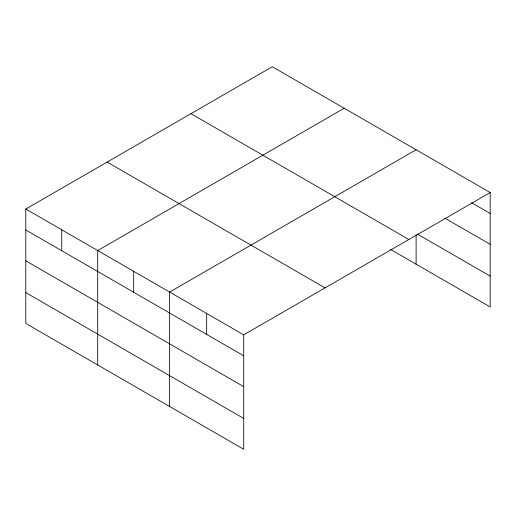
<?xml version="1.0" encoding="UTF-8"?>
<svg xmlns="http://www.w3.org/2000/svg" width="516" height="516" viewBox="0 0 516 516"><rect width="100%" height="100%" fill="white"/><g stroke="black" fill="none" stroke-linecap="round" stroke-linejoin="round"><path stroke-width="0.77" d="M390.522 249.415L490.2 306.962L490.2 192.539L272.287 66.732L25.8 209.038L25.8 323.461L243.713 449.268L243.713 334.845L25.8 209.038M344.198 108.244L97.711 250.55L97.711 364.98M416.109 149.763L169.622 292.069L169.622 406.498M243.713 334.845L490.2 192.539M471.676 202.788L490.2 213.482M444.921 218.191L490.2 244.332M417.483 234.129L490.2 276.118M190.946 113.688L408.859 239.501M107.141 162.076L325.054 287.889M25.8 229.975L243.713 355.788M25.8 260.825L243.713 386.639M25.8 292.611L243.713 418.424M416.109 234.922L416.109 264.186M206.671 313.457L206.671 334.4M133.67 271.313L133.67 292.256M61.759 229.794L61.759 250.737"/></g></svg>
